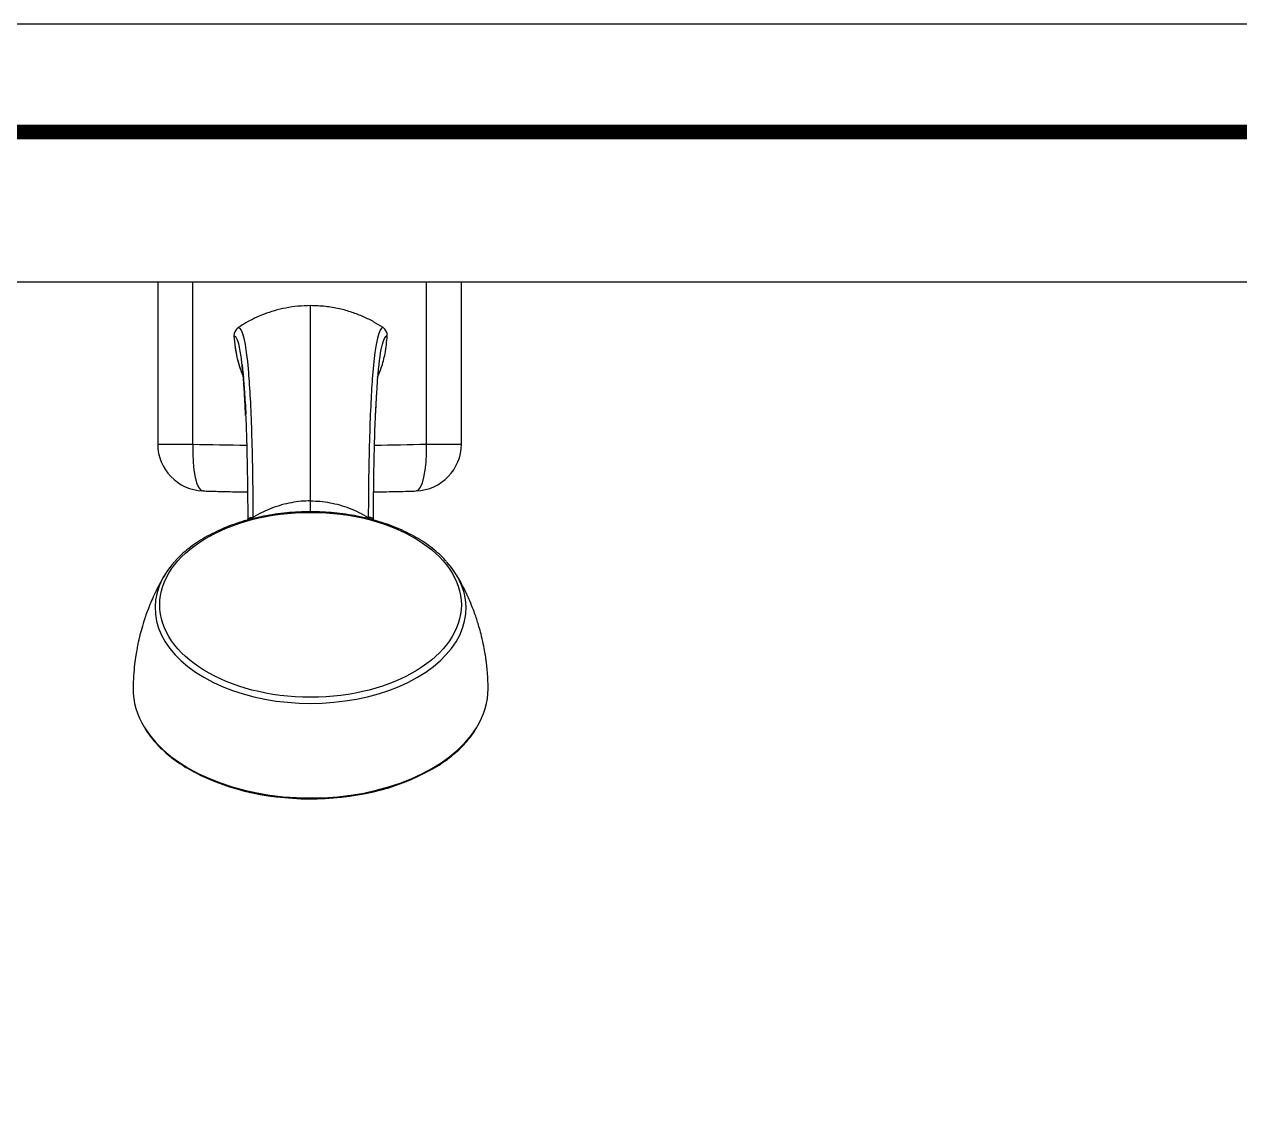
# Model space of a CAD drawing. Extents: x 1425 to 2779, y 0 to 992.
# Drawn here: x 1784.8 to 2045, y 757.1 to 992.2 of the extents above; entities that cross this region are included whole.
import ezdxf

# ---------------------------------------------------------------- set-up
doc = ezdxf.new("R2010")
doc.units = 0
doc.header["$LTSCALE"] = 10
doc.header["$MEASUREMENT"] = 0
doc.layers.get('0').update_dxf_attribs({"linetype": 'CONTINUOUS'})
doc.layers.add('1', color=7, linetype='CONTINUOUS')
doc.layers.add('치수선', color=7, linetype='CONTINUOUS', lineweight=20)

msp = doc.modelspace()

# ---------------------------------------------------------------- linework, layer by layer
at = {"lineweight": -3, "ltscale": 0.5}
msp.add_lwpolyline([(1424.67, 0), (2778.75, 0), (2778.75, 992.16), (1424.67, 992.16)], close=True, dxfattribs=at)
at = {"color": 5, "linetype": 'ByBlock', "lineweight": -3, "const_width": 3.12}
msp.add_lwpolyline([(1446.44, 42.48), (2756.84, 42.48), (2756.84, 969.12), (1446.44, 969.12)], close=True, dxfattribs=at)
at = {"layer": '1', "color": 7, "linetype": 'Continuous', "lineweight": -3}
for p, q in [((1813.36, 936.96), (1813.36, 902.31)), ((1820.86, 936.96), (1813.36, 936.96)), ((1820.86, 902.31), (1820.86, 936.96)), ((1870.86, 936.96), (1820.86, 936.96)), ((1870.86, 902.31), (1870.86, 936.96)), ((1878.36, 936.96), (1870.86, 936.96)), ((1878.36, 902.31), (1878.36, 936.96)), ((1813.36, 902.31), (1820.86, 902.31)), ((1870.86, 902.31), (1878.36, 902.31))]:
    msp.add_line(p, q, dxfattribs=at)
for centre, start, end in [((1823.36, 902.31), 180, 268.0491), ((1868.36, 902.31), 271.9509, 0)]:
    msp.add_arc(centre, 10, start, end, dxfattribs=at)
for centre, major_axis, ratio, start_param, end_param in [((1831.18, 925.56), (1.5, 0.07), 0.010727, 2.977137, 3.179895), ((1823.36, 902.31), (-0.34, -9.99), 0.249864, 4.720899, 6.283961), ((1868.36, 902.31), (0.34, -9.99), 0.249864, 6.282755, 7.845471), ((1830.9, 886.89), (1.74, -0.99), 0.684175, 0.129436, 0.316805), ((1861.27, 886.89), (-1.74, -0.99), 0.684175, 5.96638, 6.260639), ((1846.08, 867.24), (33.3, 0), 0.612907, 2.637433, 2.901057), ((1846.08, 867.24), (33.3, 0), 0.612907, 0.241768, 0.50179), ((1846.08, 867.24), (33.3, 0), 0.612907, 2.901057, 6.524954), ((1846.08, 849.87), (-38, 0), 0.612907, 6.278701, 6.642681), ((1846.08, 849.87), (-38, 0), 0.612907, 2.778809, 3.146077), ((1846.08, 849.87), (-38, 0), 0.612907, 0.359496, 2.77881), ((1846.08, 849.5), (37.7, 0), 0.612907, 3.941186, 5.464289)]:
    msp.add_ellipse(centre, major_axis=major_axis, ratio=ratio, start_param=start_param, end_param=end_param, dxfattribs=at)
msp.add_ellipse((1846.08, 867.92), major_axis=(32.28, 0), ratio=0.612907, dxfattribs=at)
for points, knots in [([(1846.08, 931.96), (1845.17, 931.93), (1843.39, 931.88), (1840.8, 931.49), (1838.38, 930.91), (1836.15, 930.17), (1834.11, 929.29), (1832.25, 928.32), (1831.11, 927.59), (1830.56, 927.24)], [0, 0, 0, 0, 0.166314, 0.324879, 0.475645, 0.618567, 0.753616, 0.880766, 1, 1, 1, 1]), ([(1846.08, 890.17), (1846.08, 892), (1846.08, 895.56), (1846.08, 900.54), (1846.08, 905.17), (1846.08, 909.43), (1846.08, 914.6), (1846.08, 918.97), (1846.08, 922.53), (1846.08, 924.81), (1846.08, 926.75), (1846.08, 928.41), (1846.08, 929.79), (1846.08, 930.89), (1846.08, 931.64), (1846.08, 931.89), (1846.08, 931.96)], [0, 0, 0, 0, 0.066499, 0.133873, 0.201247, 0.268621, 0.335995, 0.470742, 0.538116, 0.60549, 0.672864, 0.740238, 0.807612, 0.874986, 0.94236, 1, 1, 1, 1]), ([(1861.61, 927.24), (1860.96, 927.65), (1859.62, 928.51), (1857.39, 929.61), (1854.91, 930.58), (1852.18, 931.33), (1849.21, 931.85), (1847.14, 931.92), (1846.08, 931.96)], [0, 0, 0, 0, 0.139879, 0.290529, 0.451919, 0.624003, 0.806723, 1, 1, 1, 1]), ([(1830.56, 927.24), (1831.42, 927.3), (1832.21, 924.29), (1833.04, 914.32), (1833.27, 910.13), (1833.6, 899.81), (1833.71, 893.69), (1833.73, 886.6)], [0, 0, 0, 0, 0.5, 0.5, 0.75, 0.75, 1, 1, 1, 1]), ([(1861.61, 927.24), (1860.74, 927.3), (1859.95, 924.29), (1859.12, 914.32), (1858.9, 910.13), (1858.56, 899.81), (1858.46, 893.69), (1858.43, 886.6)], [0, 0, 0, 0, 0.5, 0.5, 0.75, 0.75, 1, 1, 1, 1]), ([(1829.68, 925.49), (1829.74, 924.62), (1829.87, 922.98), (1830.33, 920.7), (1830.93, 918.63), (1831.43, 917.34), (1831.71, 916.7)], [0, 0, 0, 0, 0.286827, 0.54299, 0.768573, 1, 1, 1, 1]), ([(1831.96, 912.56), (1831.89, 913.8), (1831.72, 916.26), (1831.48, 918.86), (1831.26, 920.81), (1831.01, 922.43), (1830.66, 924.06), (1830.21, 925.26), (1829.85, 925.41), (1829.68, 925.49)], [0, 0, 0, 0, 0.140286, 0.299517, 0.381611, 0.486987, 0.634341, 0.826938, 1, 1, 1, 1]), ([(1860.22, 912.72), (1860.29, 913.9), (1860.36, 915), (1860.69, 919.25), (1860.97, 921.6), (1861.66, 924.72), (1862.06, 925.49), (1862.49, 925.49)], [0, 0, 0, 0, 0.134705, 0.134705, 0.567353, 0.567353, 1, 1, 1, 1]), ([(1860.44, 916.67), (1860.72, 917.31), (1861.36, 918.95), (1862.17, 921.89), (1862.37, 924.22), (1862.49, 925.49)], [0, 0, 0, 0, 0.23015, 0.580554, 1, 1, 1, 1]), ([(1829.9, 923.27), (1829.93, 923.02), (1830.09, 921.92), (1830.49, 920.09), (1831.09, 918.23), (1831.5, 917.23), (1831.63, 916.91)], [0, 0, 0, 0, 0.112698, 0.507102, 0.844775, 1, 1, 1, 1]), ([(1831.42, 919.37), (1831.42, 919.37), (1831.42, 919.35), (1831.44, 919.17), (1831.46, 918.96), (1831.48, 918.72), (1831.5, 918.49), (1831.54, 918.13), (1831.59, 917.62), (1831.65, 916.91), (1831.73, 916.03), (1831.83, 914.75), (1831.95, 913), (1832.09, 911.05), (1832.2, 909.43), (1832.21, 908.9), (1832.2, 908.72), (1832.2, 908.7)], [0, 0, 0, 0, 0.026784, 0.09911, 0.162528, 0.217559, 0.269817, 0.323993, 0.385891, 0.456366, 0.536028, 0.618935, 0.745406, 0.874136, 0.936699, 0.992041, 1, 1, 1, 1]), ([(1860.73, 919.2), (1860.73, 919.2), (1860.74, 919.29), (1860.75, 919.38), (1860.75, 919.38), (1860.75, 919.38)], [0, 0, 0, 0, 0.006517, 0.978273, 1, 1, 1, 1]), ([(1831.93, 913.02), (1831.98, 912.33), (1832.07, 910.82), (1832.2, 908.11), (1832.31, 905.23), (1832.38, 902.77), (1832.44, 900.73), (1832.47, 899.03), (1832.52, 896.99), (1832.56, 894.59), (1832.59, 891.77), (1832.62, 888.85), (1832.63, 886.82), (1832.63, 885.91)], [0, 0, 0, 0, 0.12306, 0.247351, 0.36681, 0.479661, 0.530538, 0.590261, 0.659449, 0.738095, 0.826174, 0.923628, 1, 1, 1, 1]), ([(1832.17, 908.45), (1832.14, 909.07), (1832.07, 910.5), (1832, 911.82), (1831.96, 912.56)], [0, 0, 0, 0, 0.417635, 1, 1, 1, 1]), ([(1859.54, 885.91), (1859.54, 886.81), (1859.55, 888.85), (1859.58, 891.75), (1859.61, 894.57), (1859.65, 896.97), (1859.69, 899), (1859.73, 900.68), (1859.77, 902.12), (1859.8, 903.45), (1859.86, 905.37), (1859.95, 907.84), (1860.09, 910.7), (1860.18, 912.29), (1860.23, 913.02)], [0, 0, 0, 0, 0.076137, 0.17341, 0.261349, 0.339896, 0.409026, 0.46775, 0.51783, 0.566607, 0.616664, 0.740984, 0.871038, 1, 1, 1, 1]), ([(1823.02, 892.31), (1824.09, 892.27), (1826.54, 892.19), (1829.73, 892.12), (1831.85, 892.09), (1832.58, 892.08)], [0, 0, 0, 0, 0.340258, 0.773675, 1, 1, 1, 1]), ([(1846.08, 890.17), (1845.4, 890.15), (1844.02, 890.11), (1841.94, 889.81), (1839.85, 889.32), (1837.78, 888.63), (1835.71, 887.73), (1834.4, 886.98), (1833.73, 886.59)], [0, 0, 0, 0, 0.157598, 0.318344, 0.482594, 0.650703, 0.823038, 1, 1, 1, 1]), ([(1846.08, 890.17), (1846.77, 890.15), (1848.15, 890.11), (1850.23, 889.81), (1852.31, 889.32), (1854.39, 888.63), (1856.45, 887.73), (1857.77, 886.98), (1858.43, 886.59)], [0, 0, 0, 0, 0.157597, 0.318341, 0.482591, 0.6507, 0.823036, 1, 1, 1, 1]), ([(1859.58, 892.09), (1859.98, 892.1), (1861.79, 892.12), (1864.84, 892.17), (1867.46, 892.25), (1868.7, 892.29)], [0, 0, 0, 0, 0.12956, 0.58937, 1, 1, 1, 1]), ([(1846.08, 887.84), (1845.64, 887.84), (1844.35, 887.82), (1842.21, 887.72), (1839.71, 887.48), (1837.24, 887.11), (1834.82, 886.64), (1832.46, 886.05), (1830.18, 885.35), (1827.99, 884.54), (1825.9, 883.62), (1823.92, 882.61), (1822.07, 881.5), (1820.36, 880.31), (1818.8, 879.03), (1817.69, 877.99), (1817.16, 877.37), (1817.03, 877.22)], [0, 0, 0, 0, 0.038104, 0.110167, 0.182254, 0.254361, 0.3265, 0.398677, 0.470903, 0.543182, 0.615518, 0.687911, 0.760352, 0.832823, 0.905277, 0.977656, 1, 1, 1, 1]), ([(1875.18, 877.18), (1874.81, 877.6), (1873.98, 878.47), (1872.54, 879.73), (1870.9, 880.96), (1869.12, 882.11), (1867.21, 883.16), (1865.17, 884.12), (1863.03, 884.98), (1860.79, 885.73), (1858.47, 886.38), (1856.07, 886.91), (1853.62, 887.32), (1851.13, 887.62), (1848.61, 887.8), (1846.93, 887.84), (1846.08, 887.84)], [0, 0, 0, 0, 0.064172, 0.135912, 0.207856, 0.279922, 0.352047, 0.424181, 0.496294, 0.568373, 0.640414, 0.712417, 0.784387, 0.85633, 0.928255, 1, 1, 1, 1]), ([(1832.67, 886.11), (1832.67, 886.12), (1832.69, 886.2), (1832.73, 886.26), (1832.76, 886.32)], [0, 0, 0, 0, 0.142389, 1, 1, 1, 1]), ([(1832.76, 886.32), (1832.8, 886.38), (1832.85, 886.44), (1832.99, 886.53), (1833.1, 886.58), (1833.21, 886.6), (1833.25, 886.61), (1833.33, 886.62), (1833.35, 886.62), (1833.61, 886.62), (1833.72, 886.6), (1833.73, 886.6)], [0, 0, 0, 0, 0.25, 0.25, 0.5, 0.5, 0.625, 0.625, 0.75, 0.75, 1, 1, 1, 1]), ([(1833.73, 886.6), (1833.71, 886.58), (1833.69, 886.56), (1833.63, 886.52), (1833.6, 886.5), (1833.56, 886.46), (1833.54, 886.45), (1833.53, 886.44), (1833.53, 886.44), (1833.44, 886.37), (1833.35, 886.3), (1833.27, 886.23)], [0, 0, 0, 0, 0.14507, 0.14507, 0.350264, 0.350264, 0.426266, 0.426266, 0.445266, 0.445266, 1, 1, 1, 1]), ([(1814.78, 874.22), (1814.06, 872.99), (1812.82, 870.68), (1811.4, 867.38), (1810.44, 864.66), (1809.88, 862.76), (1809.55, 861.48), (1809.33, 860.58), (1809.12, 859.63), (1808.89, 858.48), (1808.64, 857), (1808.37, 855.06), (1808.15, 852.64), (1808.09, 850.87), (1808.08, 849.9)], [0, 0, 0, 0, 0.167641, 0.309131, 0.422696, 0.506692, 0.541795, 0.577986, 0.615261, 0.656643, 0.715072, 0.791926, 0.887013, 1, 1, 1, 1]), ([(1884.08, 849.9), (1884.08, 850.65), (1884.04, 852), (1883.91, 853.82), (1883.76, 855.24), (1883.6, 856.5), (1883.38, 857.9), (1883.05, 859.67), (1882.62, 861.51), (1882.17, 863.16), (1881.78, 864.42), (1881.39, 865.6), (1880.87, 867.03), (1880.09, 868.97), (1878.93, 871.46), (1877.96, 873.25), (1877.39, 874.22)], [0, 0, 0, 0, 0.087346, 0.158901, 0.214456, 0.254081, 0.308623, 0.380228, 0.465919, 0.530244, 0.581349, 0.620955, 0.67698, 0.759089, 0.866966, 1, 1, 1, 1]), ([(1810.58, 841.52), (1810.76, 841.21), (1811.27, 840.38), (1812.28, 839.08), (1813.6, 837.62), (1815.09, 836.22), (1816.74, 834.89), (1818.28, 833.81), (1819.31, 833.19), (1819.7, 832.97)], [0, 0, 0, 0, 0.095358, 0.256817, 0.418534, 0.580451, 0.74251, 0.904658, 1, 1, 1, 1]), ([(1871.95, 832.65), (1872.01, 832.69), (1872.75, 833.08), (1874.05, 833.93), (1875.82, 835.2), (1877.44, 836.54), (1878.89, 837.96), (1880.17, 839.44), (1881.05, 840.61), (1881.46, 841.29), (1881.55, 841.45)], [0, 0, 0, 0, 0.013851, 0.170486, 0.327134, 0.483769, 0.640358, 0.796856, 0.953207, 1, 1, 1, 1])]:
    msp.add_open_spline(points, degree=3, knots=knots, dxfattribs=at)
for points in [[(1830.56, 927.24), (1830.02, 926.87), (1829.65, 926.14), (1829.68, 925.49)], [(1862.49, 925.49), (1862.52, 926.14), (1862.15, 926.87), (1861.61, 927.24)], [(1860.01, 908.71), (1860.08, 910.14), (1860.14, 911.48), (1860.22, 912.72)], [(1820.86, 902.31), (1824.68, 902.19), (1828.53, 902.13), (1832.4, 902.1)], [(1859.77, 902.1), (1863.5, 902.14), (1867.2, 902.2), (1870.86, 902.31)], [(1846.08, 887.92), (1846.08, 888.68), (1846.08, 889.43), (1846.08, 890.17)], [(1833, 886.16), (1833.24, 886.32), (1833.48, 886.46), (1833.73, 886.6)], [(1833.73, 886.59), (1833.73, 886.59), (1833.73, 886.59), (1833.73, 886.6)], [(1859.41, 886.32), (1859.22, 886.6), (1858.86, 886.66), (1858.43, 886.6)], [(1858.43, 886.59), (1858.43, 886.59), (1858.43, 886.59), (1858.43, 886.6)], [(1858.43, 886.6), (1858.6, 886.48), (1858.77, 886.36), (1858.93, 886.24)], [(1859.17, 886.16), (1858.93, 886.32), (1858.69, 886.46), (1858.43, 886.6)], [(1859.54, 885.86), (1859.53, 886.04), (1859.48, 886.21), (1859.41, 886.32)]]:
    msp.add_open_spline(points, degree=3, dxfattribs=at)
at = {"layer": '치수선', "lineweight": -3}
msp.add_line((2393.3, 936.96), (1616.57, 936.96), dxfattribs=at)

doc.saveas('drawing.dxf')
